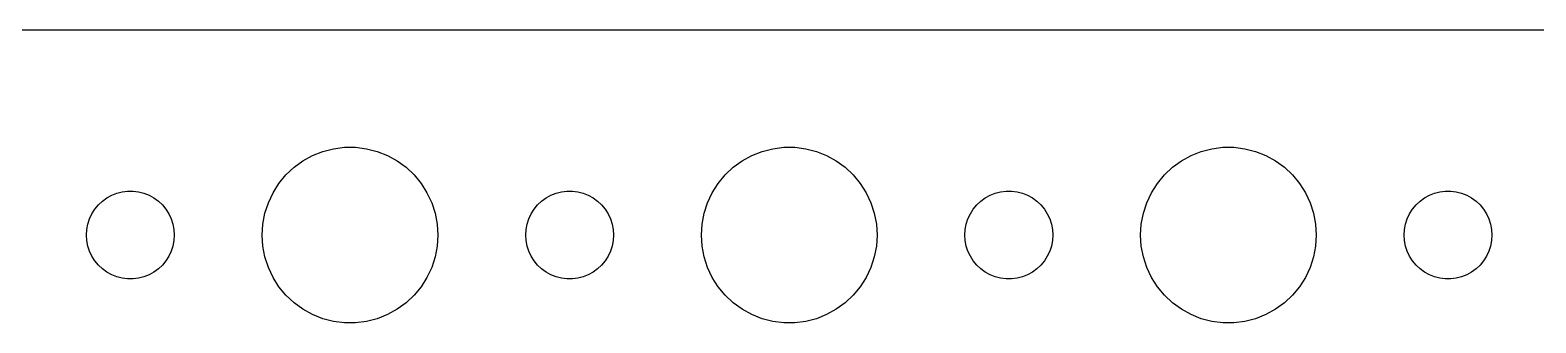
# Model space of a CAD drawing. Header units: metres. Extents: x -112 to 112, y -29 to 29.
# Drawn here: x -55.9 to -4.5, y 19.5 to 29.5 of the extents above; entities that cross this region are included whole.
import ezdxf

# ---------------------------------------------------------------- set-up
doc = ezdxf.new("R2010")
doc.units = ezdxf.units.M

msp = doc.modelspace()

# ---------------------------------------------------------------- linework, layer by layer
for p, q in [((107.314, 29.4901), (-107.314, 29.4901)), ((-46.6075, 25.033), (-46.2773, 25.2145)), ((-46.2773, 25.2145), (-45.927, 25.3532)), ((-45.927, 25.3532), (-45.5621, 25.4469)), ((-45.5621, 25.4469), (-45.1884, 25.4941)), ((-45.1884, 25.4941), (-44.8116, 25.4941)), ((-44.8116, 25.4941), (-44.4379, 25.4469)), ((-44.4379, 25.4469), (-44.0729, 25.3532)), ((-44.0729, 25.3532), (-43.7227, 25.2145)), ((-43.7227, 25.2145), (-43.3925, 25.033)), ((-31.6075, 25.033), (-31.2773, 25.2145)), ((-31.2773, 25.2145), (-30.927, 25.3532)), ((-30.927, 25.3532), (-30.5621, 25.4469)), ((-30.5621, 25.4469), (-30.1884, 25.4941)), ((-30.1884, 25.4941), (-29.8116, 25.4941)), ((-29.8116, 25.4941), (-29.4379, 25.4469)), ((-29.4379, 25.4469), (-29.0729, 25.3532)), ((-29.0729, 25.3532), (-28.7227, 25.2145)), ((-28.7227, 25.2145), (-28.3925, 25.033)), ((-16.6075, 25.033), (-16.2773, 25.2145)), ((-16.2773, 25.2145), (-15.927, 25.3532)), ((-15.927, 25.3532), (-15.5621, 25.4469)), ((-15.5621, 25.4469), (-15.1884, 25.4941)), ((-15.1884, 25.4941), (-14.8116, 25.4941)), ((-14.8116, 25.4941), (-14.4379, 25.4469)), ((-14.4379, 25.4469), (-14.0729, 25.3532)), ((-14.0729, 25.3532), (-13.7227, 25.2145)), ((-13.7227, 25.2145), (-13.3925, 25.033)), ((-47.1869, 24.5536), (-46.9123, 24.8115)), ((-46.9123, 24.8115), (-46.6075, 25.033)), ((-43.3925, 25.033), (-43.0877, 24.8115)), ((-43.0877, 24.8115), (-42.8131, 24.5536)), ((-32.1869, 24.5536), (-31.9123, 24.8115)), ((-31.9123, 24.8115), (-31.6075, 25.033)), ((-28.3925, 25.033), (-28.0877, 24.8115)), ((-28.0877, 24.8115), (-27.8131, 24.5536)), ((-17.1869, 24.5536), (-16.9123, 24.8115)), ((-16.9123, 24.8115), (-16.6075, 25.033)), ((-13.3925, 25.033), (-13.0877, 24.8115)), ((-13.0877, 24.8115), (-12.8131, 24.5536)), ((-47.6289, 23.9453), (-47.427, 24.2634)), ((-47.427, 24.2634), (-47.1869, 24.5536)), ((-42.8131, 24.5536), (-42.5729, 24.2634)), ((-42.5729, 24.2634), (-42.3711, 23.9453)), ((-32.6289, 23.9453), (-32.427, 24.2634)), ((-32.427, 24.2634), (-32.1869, 24.5536)), ((-27.8131, 24.5536), (-27.5729, 24.2634)), ((-27.5729, 24.2634), (-27.3711, 23.9453)), ((-17.6289, 23.9453), (-17.427, 24.2634)), ((-17.427, 24.2634), (-17.1869, 24.5536)), ((-12.8131, 24.5536), (-12.5729, 24.2634)), ((-12.5729, 24.2634), (-12.3711, 23.9453)), ((-53.5934, 23.5268), (-53.4561, 23.6558)), ((-53.4561, 23.6558), (-53.3037, 23.7665)), ((-53.3037, 23.7665), (-53.1387, 23.8572)), ((-53.1387, 23.8572), (-52.9635, 23.9266)), ((-52.9635, 23.9266), (-52.7811, 23.9734)), ((-52.7811, 23.9734), (-52.5942, 23.997)), ((-52.5942, 23.997), (-52.4058, 23.997)), ((-52.4058, 23.997), (-52.2189, 23.9734)), ((-52.2189, 23.9734), (-52.0365, 23.9266)), ((-52.0365, 23.9266), (-51.8613, 23.8572)), ((-51.8613, 23.8572), (-51.6963, 23.7665)), ((-51.6963, 23.7665), (-51.5439, 23.6558)), ((-51.5439, 23.6558), (-51.4065, 23.5268)), ((-47.7893, 23.6044), (-47.6289, 23.9453)), ((-42.3711, 23.9453), (-42.2107, 23.6044)), ((-38.5934, 23.5268), (-38.4561, 23.6558)), ((-38.4561, 23.6558), (-38.3037, 23.7665)), ((-38.3037, 23.7665), (-38.1387, 23.8572)), ((-38.1387, 23.8572), (-37.9635, 23.9266)), ((-37.9635, 23.9266), (-37.7811, 23.9734)), ((-37.7811, 23.9734), (-37.5942, 23.997)), ((-37.5942, 23.997), (-37.4058, 23.997)), ((-37.4058, 23.997), (-37.2189, 23.9734)), ((-37.2189, 23.9734), (-37.0365, 23.9266)), ((-37.0365, 23.9266), (-36.8613, 23.8572)), ((-36.8613, 23.8572), (-36.6963, 23.7665)), ((-36.6963, 23.7665), (-36.5439, 23.6558)), ((-36.5439, 23.6558), (-36.4065, 23.5268)), ((-32.7893, 23.6044), (-32.6289, 23.9453)), ((-27.3711, 23.9453), (-27.2107, 23.6044)), ((-23.5934, 23.5268), (-23.4561, 23.6558)), ((-23.4561, 23.6558), (-23.3037, 23.7665)), ((-23.3037, 23.7665), (-23.1387, 23.8572)), ((-23.1387, 23.8572), (-22.9635, 23.9266)), ((-22.9635, 23.9266), (-22.7811, 23.9734)), ((-22.7811, 23.9734), (-22.5942, 23.997)), ((-22.5942, 23.997), (-22.4058, 23.997)), ((-22.4058, 23.997), (-22.2189, 23.9734)), ((-22.2189, 23.9734), (-22.0365, 23.9266)), ((-22.0365, 23.9266), (-21.8613, 23.8572)), ((-21.8613, 23.8572), (-21.6963, 23.7665)), ((-21.6963, 23.7665), (-21.5439, 23.6558)), ((-21.5439, 23.6558), (-21.4065, 23.5268)), ((-17.7893, 23.6044), (-17.6289, 23.9453)), ((-12.3711, 23.9453), (-12.2107, 23.6044)), ((-8.59344, 23.5268), (-8.45613, 23.6558)), ((-8.45613, 23.6558), (-8.30373, 23.7665)), ((-8.30373, 23.7665), (-8.13866, 23.8572)), ((-8.13866, 23.8572), (-7.96352, 23.9266)), ((-7.96352, 23.9266), (-7.78107, 23.9734)), ((-7.78107, 23.9734), (-7.59418, 23.997)), ((-7.59418, 23.997), (-7.40581, 23.997)), ((-7.40581, 23.997), (-7.21892, 23.9734)), ((-7.21892, 23.9734), (-7.03647, 23.9266)), ((-7.03647, 23.9266), (-6.86133, 23.8572)), ((-6.86133, 23.8572), (-6.69626, 23.7665)), ((-6.69626, 23.7665), (-6.54385, 23.6558)), ((-6.54385, 23.6558), (-6.40654, 23.5268)), ((-53.8947, 23.0522), (-53.8145, 23.2226)), ((-53.8145, 23.2226), (-53.7135, 23.3817)), ((-53.7135, 23.3817), (-53.5934, 23.5268)), ((-51.4065, 23.5268), (-51.2865, 23.3817)), ((-51.2865, 23.3817), (-51.1855, 23.2226)), ((-51.1855, 23.2226), (-51.1053, 23.0522)), ((-47.9763, 22.876), (-47.9057, 23.2461)), ((-47.9057, 23.2461), (-47.7893, 23.6044)), ((-42.2107, 23.6044), (-42.0942, 23.2461)), ((-42.0942, 23.2461), (-42.0237, 22.876)), ((-38.8947, 23.0522), (-38.8145, 23.2226)), ((-38.8145, 23.2226), (-38.7135, 23.3817)), ((-38.7135, 23.3817), (-38.5934, 23.5268)), ((-36.4065, 23.5268), (-36.2865, 23.3817)), ((-36.2865, 23.3817), (-36.1855, 23.2226)), ((-36.1855, 23.2226), (-36.1053, 23.0522)), ((-32.9763, 22.876), (-32.9057, 23.2461)), ((-32.9057, 23.2461), (-32.7893, 23.6044)), ((-27.2107, 23.6044), (-27.0942, 23.2461)), ((-27.0942, 23.2461), (-27.0237, 22.876)), ((-23.8947, 23.0522), (-23.8145, 23.2226)), ((-23.8145, 23.2226), (-23.7135, 23.3817)), ((-23.7135, 23.3817), (-23.5934, 23.5268)), ((-21.4065, 23.5268), (-21.2865, 23.3817)), ((-21.2865, 23.3817), (-21.1855, 23.2226)), ((-21.1855, 23.2226), (-21.1053, 23.0522)), ((-17.9763, 22.876), (-17.9057, 23.2461)), ((-17.9057, 23.2461), (-17.7893, 23.6044)), ((-12.2107, 23.6044), (-12.0942, 23.2461)), ((-12.0942, 23.2461), (-12.0237, 22.876)), ((-8.89465, 23.0522), (-8.81445, 23.2226)), ((-8.81445, 23.2226), (-8.71352, 23.3817)), ((-8.71352, 23.3817), (-8.59344, 23.5268)), ((-6.40654, 23.5268), (-6.28647, 23.3817)), ((-6.28647, 23.3817), (-6.18553, 23.2226)), ((-6.18553, 23.2226), (-6.10533, 23.0522)), ((-54, 22.5), (-53.9882, 22.688)), ((-53.9882, 22.688), (-53.9529, 22.873)), ((-53.9529, 22.873), (-53.8947, 23.0522)), ((-51.1053, 23.0522), (-51.0471, 22.873)), ((-51.0471, 22.873), (-51.0118, 22.688)), ((-51.0118, 22.688), (-51, 22.5)), ((-48, 22.5), (-47.9763, 22.876)), ((-42.0237, 22.876), (-42, 22.5)), ((-39, 22.5), (-38.9882, 22.688)), ((-38.9882, 22.688), (-38.9529, 22.873)), ((-38.9529, 22.873), (-38.8947, 23.0522)), ((-36.1053, 23.0522), (-36.0471, 22.873)), ((-36.0471, 22.873), (-36.0118, 22.688)), ((-36.0118, 22.688), (-36, 22.5)), ((-33, 22.5), (-32.9763, 22.876)), ((-27.0237, 22.876), (-27, 22.5)), ((-24, 22.5), (-23.9882, 22.688)), ((-23.9882, 22.688), (-23.9529, 22.873)), ((-23.9529, 22.873), (-23.8947, 23.0522)), ((-21.1053, 23.0522), (-21.0471, 22.873)), ((-21.0471, 22.873), (-21.0118, 22.688)), ((-21.0118, 22.688), (-21, 22.5)), ((-18, 22.5), (-17.9763, 22.876)), ((-12.0237, 22.876), (-12, 22.5)), ((-9, 22.5), (-8.98816, 22.688)), ((-8.98816, 22.688), (-8.95287, 22.873)), ((-8.95287, 22.873), (-8.89465, 23.0522)), ((-6.10533, 23.0522), (-6.04712, 22.873)), ((-6.04712, 22.873), (-6.01183, 22.688)), ((-6.01183, 22.688), (-6, 22.5)), ((-53.9882, 22.312), (-54, 22.5)), ((-53.9529, 22.127), (-53.9882, 22.312)), ((-53.8947, 21.9478), (-53.9529, 22.127)), ((-51.0471, 22.127), (-51.1053, 21.9478)), ((-51.0118, 22.312), (-51.0471, 22.127)), ((-51, 22.5), (-51.0118, 22.312)), ((-47.9763, 22.124), (-48, 22.5)), ((-47.9057, 21.7539), (-47.9763, 22.124)), ((-42.0237, 22.124), (-42.0942, 21.7539)), ((-42, 22.5), (-42.0237, 22.124)), ((-38.9882, 22.312), (-39, 22.5)), ((-38.9529, 22.127), (-38.9882, 22.312)), ((-38.8947, 21.9478), (-38.9529, 22.127)), ((-36.0471, 22.127), (-36.1053, 21.9478)), ((-36.0118, 22.312), (-36.0471, 22.127)), ((-36, 22.5), (-36.0118, 22.312)), ((-32.9763, 22.124), (-33, 22.5)), ((-32.9057, 21.7539), (-32.9763, 22.124)), ((-27.0237, 22.124), (-27.0942, 21.7539)), ((-27, 22.5), (-27.0237, 22.124)), ((-23.9882, 22.312), (-24, 22.5)), ((-23.9529, 22.127), (-23.9882, 22.312)), ((-23.8947, 21.9478), (-23.9529, 22.127)), ((-21.0471, 22.127), (-21.1053, 21.9478)), ((-21.0118, 22.312), (-21.0471, 22.127)), ((-21, 22.5), (-21.0118, 22.312)), ((-17.9763, 22.124), (-18, 22.5)), ((-17.9057, 21.7539), (-17.9763, 22.124)), ((-12.0237, 22.124), (-12.0942, 21.7539)), ((-12, 22.5), (-12.0237, 22.124)), ((-8.98816, 22.312), (-9, 22.5)), ((-8.95287, 22.127), (-8.98816, 22.312)), ((-8.89465, 21.9478), (-8.95287, 22.127)), ((-6.04712, 22.127), (-6.10533, 21.9478)), ((-6.01183, 22.312), (-6.04712, 22.127)), ((-6, 22.5), (-6.01183, 22.312)), ((-53.8145, 21.7774), (-53.8947, 21.9478)), ((-53.7135, 21.6183), (-53.8145, 21.7774)), ((-53.5934, 21.4732), (-53.7135, 21.6183)), ((-51.2865, 21.6183), (-51.4065, 21.4732)), ((-51.1855, 21.7774), (-51.2865, 21.6183)), ((-51.1053, 21.9478), (-51.1855, 21.7774)), ((-47.7893, 21.3956), (-47.9057, 21.7539)), ((-42.0942, 21.7539), (-42.2107, 21.3956)), ((-38.8145, 21.7774), (-38.8947, 21.9478)), ((-38.7135, 21.6183), (-38.8145, 21.7774)), ((-38.5934, 21.4732), (-38.7135, 21.6183)), ((-36.2865, 21.6183), (-36.4065, 21.4732)), ((-36.1855, 21.7774), (-36.2865, 21.6183)), ((-36.1053, 21.9478), (-36.1855, 21.7774)), ((-32.7893, 21.3956), (-32.9057, 21.7539)), ((-27.0942, 21.7539), (-27.2107, 21.3956)), ((-23.8145, 21.7774), (-23.8947, 21.9478)), ((-23.7135, 21.6183), (-23.8145, 21.7774)), ((-23.5934, 21.4732), (-23.7135, 21.6183)), ((-21.2865, 21.6183), (-21.4065, 21.4732)), ((-21.1855, 21.7774), (-21.2865, 21.6183)), ((-21.1053, 21.9478), (-21.1855, 21.7774)), ((-17.7893, 21.3956), (-17.9057, 21.7539)), ((-12.0942, 21.7539), (-12.2107, 21.3956)), ((-8.81445, 21.7774), (-8.89465, 21.9478)), ((-8.71352, 21.6183), (-8.81445, 21.7774)), ((-8.59344, 21.4732), (-8.71352, 21.6183)), ((-6.28647, 21.6183), (-6.40654, 21.4732)), ((-6.18553, 21.7774), (-6.28647, 21.6183)), ((-6.10533, 21.9478), (-6.18553, 21.7774)), ((-53.4561, 21.3442), (-53.5934, 21.4732)), ((-53.3037, 21.2335), (-53.4561, 21.3442)), ((-53.1387, 21.1427), (-53.3037, 21.2335)), ((-52.9635, 21.0734), (-53.1387, 21.1427)), ((-51.8613, 21.1427), (-52.0365, 21.0734)), ((-51.6963, 21.2335), (-51.8613, 21.1427)), ((-51.5439, 21.3442), (-51.6963, 21.2335)), ((-51.4065, 21.4732), (-51.5439, 21.3442)), ((-47.6289, 21.0547), (-47.7893, 21.3956)), ((-42.2107, 21.3956), (-42.3711, 21.0547)), ((-38.4561, 21.3442), (-38.5934, 21.4732)), ((-38.3037, 21.2335), (-38.4561, 21.3442)), ((-38.1387, 21.1427), (-38.3037, 21.2335)), ((-37.9635, 21.0734), (-38.1387, 21.1427)), ((-36.8613, 21.1427), (-37.0365, 21.0734)), ((-36.6963, 21.2335), (-36.8613, 21.1427)), ((-36.5439, 21.3442), (-36.6963, 21.2335)), ((-36.4065, 21.4732), (-36.5439, 21.3442)), ((-32.6289, 21.0547), (-32.7893, 21.3956)), ((-27.2107, 21.3956), (-27.3711, 21.0547)), ((-23.4561, 21.3442), (-23.5934, 21.4732)), ((-23.3037, 21.2335), (-23.4561, 21.3442)), ((-23.1387, 21.1427), (-23.3037, 21.2335)), ((-22.9635, 21.0734), (-23.1387, 21.1427)), ((-21.8613, 21.1427), (-22.0365, 21.0734)), ((-21.6963, 21.2335), (-21.8613, 21.1427)), ((-21.5439, 21.3442), (-21.6963, 21.2335)), ((-21.4065, 21.4732), (-21.5439, 21.3442)), ((-17.6289, 21.0547), (-17.7893, 21.3956)), ((-12.2107, 21.3956), (-12.3711, 21.0547)), ((-8.45613, 21.3442), (-8.59344, 21.4732)), ((-8.30373, 21.2335), (-8.45613, 21.3442)), ((-8.13866, 21.1427), (-8.30373, 21.2335)), ((-7.96352, 21.0734), (-8.13866, 21.1427)), ((-6.86133, 21.1427), (-7.03647, 21.0734)), ((-6.69626, 21.2335), (-6.86133, 21.1427)), ((-6.54385, 21.3442), (-6.69626, 21.2335)), ((-6.40654, 21.4732), (-6.54385, 21.3442)), ((-52.7811, 21.0266), (-52.9635, 21.0734)), ((-52.5942, 21.003), (-52.7811, 21.0266)), ((-52.4058, 21.003), (-52.5942, 21.003)), ((-52.2189, 21.0266), (-52.4058, 21.003)), ((-52.0365, 21.0734), (-52.2189, 21.0266)), ((-47.427, 20.7366), (-47.6289, 21.0547)), ((-47.1869, 20.4464), (-47.427, 20.7366)), ((-42.5729, 20.7366), (-42.8131, 20.4464)), ((-42.3711, 21.0547), (-42.5729, 20.7366)), ((-37.7811, 21.0266), (-37.9635, 21.0734)), ((-37.5942, 21.003), (-37.7811, 21.0266)), ((-37.4058, 21.003), (-37.5942, 21.003)), ((-37.2189, 21.0266), (-37.4058, 21.003)), ((-37.0365, 21.0734), (-37.2189, 21.0266)), ((-32.427, 20.7366), (-32.6289, 21.0547)), ((-32.1869, 20.4464), (-32.427, 20.7366)), ((-27.5729, 20.7366), (-27.8131, 20.4464)), ((-27.3711, 21.0547), (-27.5729, 20.7366)), ((-22.7811, 21.0266), (-22.9635, 21.0734)), ((-22.5942, 21.003), (-22.7811, 21.0266)), ((-22.4058, 21.003), (-22.5942, 21.003)), ((-22.2189, 21.0266), (-22.4058, 21.003)), ((-22.0365, 21.0734), (-22.2189, 21.0266)), ((-17.427, 20.7366), (-17.6289, 21.0547)), ((-17.1869, 20.4464), (-17.427, 20.7366)), ((-12.5729, 20.7366), (-12.8131, 20.4464)), ((-12.3711, 21.0547), (-12.5729, 20.7366)), ((-7.78107, 21.0266), (-7.96352, 21.0734)), ((-7.59418, 21.003), (-7.78107, 21.0266)), ((-7.40581, 21.003), (-7.59418, 21.003)), ((-7.21892, 21.0266), (-7.40581, 21.003)), ((-7.03647, 21.0734), (-7.21892, 21.0266)), ((-46.9123, 20.1884), (-47.1869, 20.4464)), ((-46.6075, 19.967), (-46.9123, 20.1884)), ((-43.0877, 20.1884), (-43.3925, 19.967)), ((-42.8131, 20.4464), (-43.0877, 20.1884)), ((-31.9123, 20.1884), (-32.1869, 20.4464)), ((-31.6075, 19.967), (-31.9123, 20.1884)), ((-28.0877, 20.1884), (-28.3925, 19.967)), ((-27.8131, 20.4464), (-28.0877, 20.1884)), ((-16.9123, 20.1884), (-17.1869, 20.4464)), ((-16.6075, 19.967), (-16.9123, 20.1884)), ((-13.0877, 20.1884), (-13.3925, 19.967)), ((-12.8131, 20.4464), (-13.0877, 20.1884)), ((-46.2773, 19.7855), (-46.6075, 19.967)), ((-45.927, 19.6468), (-46.2773, 19.7855)), ((-45.5621, 19.5531), (-45.927, 19.6468)), ((-45.1884, 19.5059), (-45.5621, 19.5531)), ((-44.4379, 19.5531), (-44.8116, 19.5059)), ((-44.0729, 19.6468), (-44.4379, 19.5531)), ((-43.7227, 19.7855), (-44.0729, 19.6468)), ((-43.3925, 19.967), (-43.7227, 19.7855)), ((-31.2773, 19.7855), (-31.6075, 19.967)), ((-30.927, 19.6468), (-31.2773, 19.7855)), ((-30.5621, 19.5531), (-30.927, 19.6468)), ((-30.1884, 19.5059), (-30.5621, 19.5531)), ((-29.4379, 19.5531), (-29.8116, 19.5059)), ((-29.0729, 19.6468), (-29.4379, 19.5531)), ((-28.7227, 19.7855), (-29.0729, 19.6468)), ((-28.3925, 19.967), (-28.7227, 19.7855)), ((-16.2773, 19.7855), (-16.6075, 19.967)), ((-15.927, 19.6468), (-16.2773, 19.7855)), ((-15.5621, 19.5531), (-15.927, 19.6468)), ((-15.1884, 19.5059), (-15.5621, 19.5531)), ((-14.4379, 19.5531), (-14.8116, 19.5059)), ((-14.0729, 19.6468), (-14.4379, 19.5531)), ((-13.7227, 19.7855), (-14.0729, 19.6468)), ((-13.3925, 19.967), (-13.7227, 19.7855)), ((-44.8116, 19.5059), (-45.1884, 19.5059)), ((-29.8116, 19.5059), (-30.1884, 19.5059)), ((-14.8116, 19.5059), (-15.1884, 19.5059))]:
    msp.add_line(p, q)

doc.saveas('drawing.dxf')
